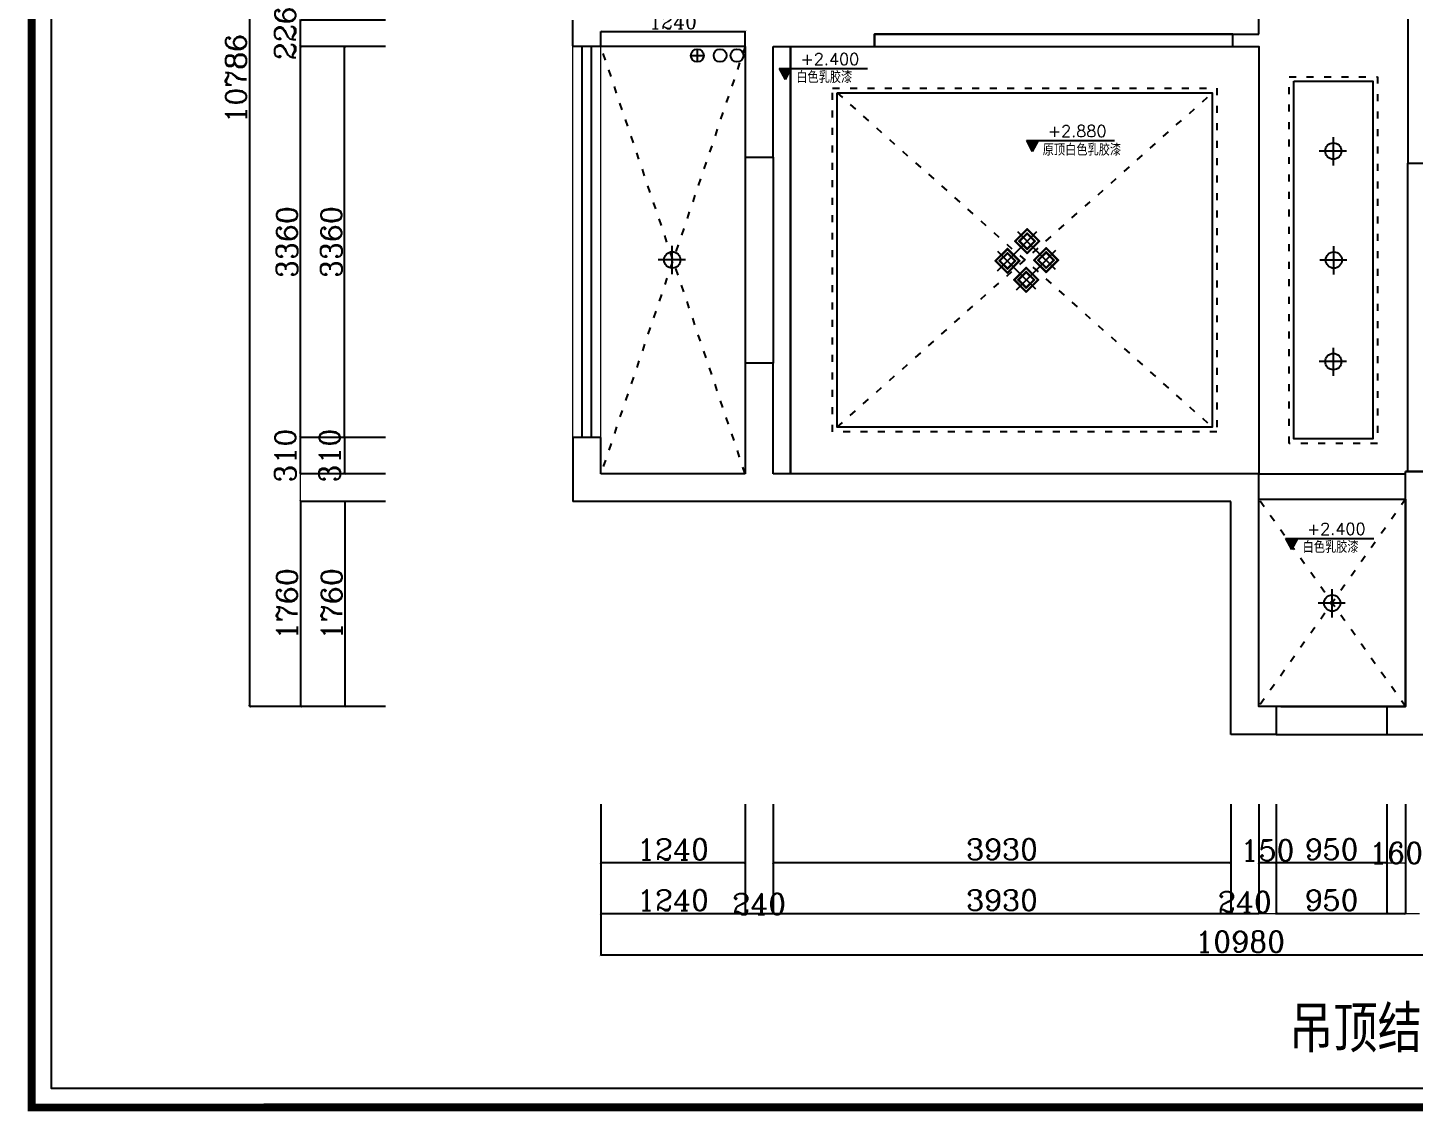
# Model space of a CAD drawing. Header units: millimetres. Extents: x 450898 to 533685, y -921830 to -458543.
# Drawn here: x 450901 to 462807, y -912654 to -903346 of the extents above; entities that cross this region are included whole.
import ezdxf

# ---------------------------------------------------------------- set-up
doc = ezdxf.new("R2010")
doc.units = ezdxf.units.MM
doc.header["$MEASUREMENT"] = 0
doc.header["$PDMODE"] = 3
doc.linetypes.add('ACAD_ISO03W100', pattern=[30, 12, -18])
doc.layers.get('0').update_dxf_attribs({"linetype": 'CONTINUOUS'})
doc.layers.get('DEFPOINTS').update_dxf_attribs({"linetype": 'CONTINUOUS'})
for name, color, linetype in [('0-ELV-01-细实线', 1, 'CONTINUOUS'), ('8', 8, 'CONTINUOUS'), ('FIXTURE', 2, 'CONTINUOUS'), ('TOP', 7, 'CONTINUOUS'), ('txt', 7, 'CONTINUOUS'), ('墙线', 5, 'CONTINUOUS'), ('家具', 7, 'CONTINUOUS')]:
    doc.layers.add(name, color=color, linetype=linetype)
doc.layers.add('门窗', color=4, linetype='CONTINUOUS', lineweight=13)
doc.layers.add('（2）0.25线', color=7, linetype='CONTINUOUS', lineweight=25)
doc.styles.add('HZXY', font='complex.shx', dxfattribs={"bigfont": 'HZXY.shx'})
doc.styles.get("Standard").update_dxf_attribs({"font": 'complex.shx', "bigfont": 'hzxy.shx'})
doc.dimstyles.new('LMDIM40', dxfattribs={"dimtxt": 80, "dimasz": 20, "dimexe": 0, "dimexo": 0, "dimgap": 25, "dimtad": 1, "dimdec": 0, "dimzin": 0, "dimdsep": 46, "dimtxsty": 'Standard', "dimblk1": 'DOT', "dimblk2": 'DOT', "dimsah": 1, "dimcen": 0, "dimclrd": 2, "dimclre": 2, "dimclrt": 2, "dimadec": 0, "dimazin": 0, "dimtfac": 1, "dimtdec": 0, "dimtmove": 2, "dimatfit": 3, "dimldrblk": 'DOT', "dimfxl": 0, "dimtolj": 1, "dimtzin": 0, "dimarcsym": 0})

# ---------------------------------------------------------------- blocks, each defined once
blk = doc.blocks.new('_ArchTick')
at = {"color": 0, "linetype": 'ByBlock', "const_width": 0.15}
blk.add_lwpolyline([(-0.5, -0.5), (0.5, 0.5)], dxfattribs=at)
blk = doc.blocks.new('*D632')
at = {"layer": 'DEFPOINTS', "color": 0}
for p in [(453622, -903507), (453974, -903507), (453974, -906867)]:
    blk.add_point(p, dxfattribs=at)
at = {"layer": '门窗', "color": 2, "lineweight": -2}
for p, q in [((453974, -903507), (453622, -903507)), ((453622, -906867), (453622, -903507)), ((453974, -906867), (453622, -906867))]:
    blk.add_line(p, q, dxfattribs=at)
at = {"layer": '门窗', "color": 2, "lineweight": -2, "xscale": 20, "yscale": 20, "zscale": 20}
for p, rotation in [((453622, -903507), 90), ((453622, -906867), 270)]:
    blk.add_blockref('_ArchTick', p, dxfattribs=dict(at, rotation=rotation))
at = {"layer": '门窗', "color": 2, "insert": (453507, -905187), "char_height": 180, "attachment_point": 5, "rotation": 90}
blk.add_mtext('\\A1;3360', dxfattribs=at)
blk = doc.blocks.new('_DOT')
at = {"color": 0, "linetype": 'ByBlock'}
blk.add_line((-0.5, 0), (-1, 0), dxfattribs=at)
at = {"color": 0, "linetype": 'ByBlock', "const_width": 0.5}
blk.add_lwpolyline([(-0.25, 0, 1), (0.25, 0, 1)], format="xyb", close=True, dxfattribs=at)
blk = doc.blocks.new('DOT')
at = {"color": 0, "linetype": 'ByBlock'}
blk.add_line((-0.35, 0), (-1, 0), dxfattribs=at)
at = {"color": 0, "linetype": 'ByBlock', "const_width": 0.35}
blk.add_lwpolyline([(-0.175, 0, 1), (0.175, 0, 1)], format="xyb", close=True, dxfattribs=at)
blk = doc.blocks.new('*D638')
at = {"layer": 'DEFPOINTS', "color": 0}
for p in [(453242, -906867), (453974, -906867), (453974, -907177)]:
    blk.add_point(p, dxfattribs=at)
at = {"layer": '门窗', "color": 2, "lineweight": -2}
for p, q in [((453974, -906867), (453242, -906867)), ((453242, -907177), (453242, -906867)), ((453974, -907177), (453242, -907177))]:
    blk.add_line(p, q, dxfattribs=at)
at = {"layer": '门窗', "color": 2, "lineweight": -2, "xscale": 20, "yscale": 20, "zscale": 20}
for p, rotation in [((453242, -906867), 90), ((453242, -907177), 270)]:
    blk.add_blockref('_ArchTick', p, dxfattribs=dict(at, rotation=rotation))
at = {"layer": '门窗', "color": 2, "insert": (453114, -907022), "char_height": 180, "attachment_point": 5, "rotation": 90}
blk.add_mtext('\\A1;310', dxfattribs=at)
blk = doc.blocks.new('*D639')
at = {"layer": 'DEFPOINTS', "color": 0}
for p in [(453242, -903507), (453974, -903507), (453974, -906867)]:
    blk.add_point(p, dxfattribs=at)
at = {"layer": '门窗', "color": 2, "lineweight": -2}
for p, q in [((453974, -903507), (453242, -903507)), ((453242, -906867), (453242, -903507)), ((453974, -906867), (453242, -906867))]:
    blk.add_line(p, q, dxfattribs=at)
at = {"layer": '门窗', "color": 2, "lineweight": -2, "xscale": 20, "yscale": 20, "zscale": 20}
for p, rotation in [((453242, -903507), 90), ((453242, -906867), 270)]:
    blk.add_blockref('_ArchTick', p, dxfattribs=dict(at, rotation=rotation))
at = {"layer": '门窗', "color": 2, "insert": (453127, -905187), "char_height": 180, "attachment_point": 5, "rotation": 90}
blk.add_mtext('\\A1;3360', dxfattribs=at)
blk = doc.blocks.new('*D640')
at = {"layer": 'DEFPOINTS', "color": 0}
for p in [(453242, -903281), (453974, -903281), (453974, -903507)]:
    blk.add_point(p, dxfattribs=at)
at = {"layer": '门窗', "color": 2, "lineweight": -2}
for p, q in [((453974, -903281), (453242, -903281)), ((453242, -903507), (453242, -903281)), ((453974, -903507), (453242, -903507))]:
    blk.add_line(p, q, dxfattribs=at)
at = {"layer": '门窗', "color": 2, "lineweight": -2, "xscale": 20, "yscale": 20, "zscale": 20}
for p, rotation in [((453242, -903281), 90), ((453242, -903507), 270)]:
    blk.add_blockref('_ArchTick', p, dxfattribs=dict(at, rotation=rotation))
at = {"layer": '门窗', "color": 2, "insert": (453114, -903394), "char_height": 180, "attachment_point": 5, "rotation": 90}
blk.add_mtext('\\A1;226', dxfattribs=at)
blk = doc.blocks.new('*D644')
at = {"layer": 'DEFPOINTS', "color": 0}
for p in [(453974, -907417), (453625, -909177), (453974, -909177)]:
    blk.add_point(p, dxfattribs=at)
at = {"layer": '门窗', "color": 2, "lineweight": -2}
for p, q in [((453974, -907417), (453625, -907417)), ((453625, -907417), (453625, -909177)), ((453974, -909177), (453625, -909177))]:
    blk.add_line(p, q, dxfattribs=at)
at = {"layer": '门窗', "color": 2, "lineweight": -2, "xscale": 20, "yscale": 20, "zscale": 20}
for p, rotation in [((453625, -907417), 90), ((453625, -909177), 270)]:
    blk.add_blockref('_ArchTick', p, dxfattribs=dict(at, rotation=rotation))
at = {"layer": '门窗', "color": 2, "insert": (453510, -908297), "char_height": 180, "attachment_point": 5, "rotation": 90}
blk.add_mtext('\\A1;1760', dxfattribs=at)
blk = doc.blocks.new('*D645')
at = {"layer": 'DEFPOINTS', "color": 0}
for p in [(453974, -907417), (453242, -909177), (453974, -909177)]:
    blk.add_point(p, dxfattribs=at)
at = {"layer": '门窗', "color": 2, "lineweight": -2}
for p, q in [((453974, -907417), (453242, -907417)), ((453242, -907417), (453242, -909177)), ((453974, -909177), (453242, -909177))]:
    blk.add_line(p, q, dxfattribs=at)
at = {"layer": '门窗', "color": 2, "lineweight": -2, "xscale": 20, "yscale": 20, "zscale": 20}
for p, rotation in [((453242, -907417), 90), ((453242, -909177), 270)]:
    blk.add_blockref('_ArchTick', p, dxfattribs=dict(at, rotation=rotation))
at = {"layer": '门窗', "color": 2, "insert": (453127, -908297), "char_height": 180, "attachment_point": 5, "rotation": 90}
blk.add_mtext('\\A1;1760', dxfattribs=at)
blk = doc.blocks.new('*D646')
at = {"layer": 'DEFPOINTS', "color": 0}
for p in [(453974, -906867), (453622, -907177), (453974, -907177)]:
    blk.add_point(p, dxfattribs=at)
at = {"layer": '门窗', "color": 2, "lineweight": -2}
for p, q in [((453974, -906867), (453622, -906867)), ((453622, -906867), (453622, -907177)), ((453974, -907177), (453622, -907177))]:
    blk.add_line(p, q, dxfattribs=at)
at = {"layer": '门窗', "color": 2, "lineweight": -2, "xscale": 20, "yscale": 20, "zscale": 20}
for p, rotation in [((453622, -906867), 90), ((453622, -907177), 270)]:
    blk.add_blockref('_ArchTick', p, dxfattribs=dict(at, rotation=rotation))
at = {"layer": '门窗', "color": 2, "insert": (453495, -907022), "char_height": 180, "attachment_point": 5, "rotation": 90}
blk.add_mtext('\\A1;310', dxfattribs=at)
blk = doc.blocks.new('*D647')
at = {"layer": 'DEFPOINTS', "color": 0}
for p in [(453974, -898391), (452804, -909177), (453974, -909177)]:
    blk.add_point(p, dxfattribs=at)
at = {"layer": '门窗', "color": 2, "lineweight": -2}
for p, q in [((453974, -898391), (452804, -898391)), ((452804, -898391), (452804, -909177)), ((453974, -909177), (452804, -909177))]:
    blk.add_line(p, q, dxfattribs=at)
at = {"layer": '门窗', "color": 2, "lineweight": -2, "xscale": 20, "yscale": 20, "zscale": 20}
for p, rotation in [((452804, -898391), 90), ((452804, -909177), 270)]:
    blk.add_blockref('_ArchTick', p, dxfattribs=dict(at, rotation=rotation))
at = {"layer": '门窗', "color": 2, "insert": (452689, -903784), "char_height": 180, "attachment_point": 5, "rotation": 90}
blk.add_mtext('\\A1;10786', dxfattribs=at)
blk = doc.blocks.new('*D648')
at = {"layer": 'DEFPOINTS', "color": 0}
for p in [(455822, -910015), (457062, -910015), (457062, -910518)]:
    blk.add_point(p, dxfattribs=at)
at = {"layer": '门窗', "color": 2, "lineweight": -2}
for p, q in [((455822, -910015), (455822, -910518)), ((457062, -910015), (457062, -910518)), ((455822, -910518), (457062, -910518))]:
    blk.add_line(p, q, dxfattribs=at)
at = {"layer": '门窗', "color": 2, "lineweight": -2, "xscale": 20, "yscale": 20, "zscale": 20, "rotation": 180}
blk.add_blockref('_ArchTick', (455822, -910518), dxfattribs=at)
at = {"layer": '门窗', "color": 2, "lineweight": -2, "xscale": 20, "yscale": 20, "zscale": 20}
blk.add_blockref('_ArchTick', (457062, -910518), dxfattribs=at)
at = {"layer": '门窗', "color": 2, "insert": (456442, -910403), "char_height": 180, "attachment_point": 5}
blk.add_mtext('\\A1;1240', dxfattribs=at)
blk = doc.blocks.new('*D649')
at = {"layer": 'DEFPOINTS', "color": 0}
for p in [(457302, -910015), (461232, -910015), (461232, -910518)]:
    blk.add_point(p, dxfattribs=at)
at = {"layer": '门窗', "color": 2, "lineweight": -2}
for p, q in [((457302, -910015), (457302, -910518)), ((461232, -910015), (461232, -910518)), ((457302, -910518), (461232, -910518))]:
    blk.add_line(p, q, dxfattribs=at)
at = {"layer": '门窗', "color": 2, "lineweight": -2, "xscale": 20, "yscale": 20, "zscale": 20, "rotation": 180}
blk.add_blockref('_ArchTick', (457302, -910518), dxfattribs=at)
at = {"layer": '门窗', "color": 2, "lineweight": -2, "xscale": 20, "yscale": 20, "zscale": 20}
blk.add_blockref('_ArchTick', (461232, -910518), dxfattribs=at)
at = {"layer": '门窗', "color": 2, "insert": (459267, -910403), "char_height": 180, "attachment_point": 5}
blk.add_mtext('\\A1;3930', dxfattribs=at)
blk = doc.blocks.new('*D650')
at = {"layer": 'DEFPOINTS', "color": 0}
for p in [(461472, -910015), (461622, -910015), (461622, -910518)]:
    blk.add_point(p, dxfattribs=at)
at = {"layer": '门窗', "color": 2, "lineweight": -2}
for p, q in [((461472, -910015), (461472, -910518)), ((461622, -910015), (461622, -910518)), ((461472, -910518), (461622, -910518))]:
    blk.add_line(p, q, dxfattribs=at)
at = {"layer": '门窗', "color": 2, "lineweight": -2, "xscale": 20, "yscale": 20, "zscale": 20, "rotation": 180}
blk.add_blockref('_ArchTick', (461472, -910518), dxfattribs=at)
at = {"layer": '门窗', "color": 2, "lineweight": -2, "xscale": 20, "yscale": 20, "zscale": 20}
blk.add_blockref('_ArchTick', (461622, -910518), dxfattribs=at)
at = {"layer": '门窗', "color": 2, "insert": (461547, -910411), "char_height": 180, "attachment_point": 5}
blk.add_mtext('\\A1;150', dxfattribs=at)
blk = doc.blocks.new('*D651')
at = {"layer": 'DEFPOINTS', "color": 0}
for p in [(461622, -910015), (462572, -910015), (462572, -910518)]:
    blk.add_point(p, dxfattribs=at)
at = {"layer": '门窗', "color": 2, "lineweight": -2}
for p, q in [((461622, -910015), (461622, -910518)), ((462572, -910015), (462572, -910518)), ((461622, -910518), (462572, -910518))]:
    blk.add_line(p, q, dxfattribs=at)
at = {"layer": '门窗', "color": 2, "lineweight": -2, "xscale": 20, "yscale": 20, "zscale": 20, "rotation": 180}
blk.add_blockref('_ArchTick', (461622, -910518), dxfattribs=at)
at = {"layer": '门窗', "color": 2, "lineweight": -2, "xscale": 20, "yscale": 20, "zscale": 20}
blk.add_blockref('_ArchTick', (462572, -910518), dxfattribs=at)
at = {"layer": '门窗', "color": 2, "insert": (462097, -910403), "char_height": 180, "attachment_point": 5}
blk.add_mtext('\\A1;950', dxfattribs=at)
blk = doc.blocks.new('*D656')
at = {"layer": 'DEFPOINTS', "color": 0}
for p in [(455822, -910015), (457062, -910015), (457062, -910955)]:
    blk.add_point(p, dxfattribs=at)
at = {"layer": '门窗', "color": 2, "lineweight": -2}
for p, q in [((455822, -910015), (455822, -910955)), ((457062, -910015), (457062, -910955)), ((455822, -910955), (457062, -910955))]:
    blk.add_line(p, q, dxfattribs=at)
at = {"layer": '门窗', "color": 2, "lineweight": -2, "xscale": 20, "yscale": 20, "zscale": 20, "rotation": 180}
blk.add_blockref('_ArchTick', (455822, -910955), dxfattribs=at)
at = {"layer": '门窗', "color": 2, "lineweight": -2, "xscale": 20, "yscale": 20, "zscale": 20}
blk.add_blockref('_ArchTick', (457062, -910955), dxfattribs=at)
at = {"layer": '门窗', "color": 2, "insert": (456442, -910840), "char_height": 180, "attachment_point": 5}
blk.add_mtext('\\A1;1240', dxfattribs=at)
blk = doc.blocks.new('*D657')
at = {"layer": 'DEFPOINTS', "color": 0}
for p in [(457062, -910015), (457302, -910015), (457302, -910955)]:
    blk.add_point(p, dxfattribs=at)
at = {"layer": '门窗', "color": 2, "lineweight": -2}
for p, q in [((457062, -910015), (457062, -910955)), ((457302, -910015), (457302, -910955)), ((457062, -910955), (457302, -910955))]:
    blk.add_line(p, q, dxfattribs=at)
at = {"layer": '门窗', "color": 2, "lineweight": -2, "xscale": 20, "yscale": 20, "zscale": 20, "rotation": 180}
blk.add_blockref('_ArchTick', (457062, -910955), dxfattribs=at)
at = {"layer": '门窗', "color": 2, "lineweight": -2, "xscale": 20, "yscale": 20, "zscale": 20}
blk.add_blockref('_ArchTick', (457302, -910955), dxfattribs=at)
at = {"layer": '门窗', "color": 2, "insert": (457182, -910872), "char_height": 180, "attachment_point": 5}
blk.add_mtext('\\A1;240', dxfattribs=at)
blk = doc.blocks.new('*D658')
at = {"layer": 'DEFPOINTS', "color": 0}
for p in [(457302, -910015), (461232, -910015), (461232, -910955)]:
    blk.add_point(p, dxfattribs=at)
at = {"layer": '门窗', "color": 2, "lineweight": -2}
for p, q in [((457302, -910015), (457302, -910955)), ((461232, -910015), (461232, -910955)), ((457302, -910955), (461232, -910955))]:
    blk.add_line(p, q, dxfattribs=at)
at = {"layer": '门窗', "color": 2, "lineweight": -2, "xscale": 20, "yscale": 20, "zscale": 20, "rotation": 180}
blk.add_blockref('_ArchTick', (457302, -910955), dxfattribs=at)
at = {"layer": '门窗', "color": 2, "lineweight": -2, "xscale": 20, "yscale": 20, "zscale": 20}
blk.add_blockref('_ArchTick', (461232, -910955), dxfattribs=at)
at = {"layer": '门窗', "color": 2, "insert": (459267, -910840), "char_height": 180, "attachment_point": 5}
blk.add_mtext('\\A1;3930', dxfattribs=at)
blk = doc.blocks.new('*D659')
at = {"layer": 'DEFPOINTS', "color": 0}
for p in [(461232, -910015), (461472, -910015), (461472, -910955)]:
    blk.add_point(p, dxfattribs=at)
at = {"layer": '门窗', "color": 2, "lineweight": -2}
for p, q in [((461232, -910015), (461232, -910955)), ((461472, -910015), (461472, -910955)), ((461232, -910955), (461472, -910955))]:
    blk.add_line(p, q, dxfattribs=at)
at = {"layer": '门窗', "color": 2, "lineweight": -2, "xscale": 20, "yscale": 20, "zscale": 20, "rotation": 180}
blk.add_blockref('_ArchTick', (461232, -910955), dxfattribs=at)
at = {"layer": '门窗', "color": 2, "lineweight": -2, "xscale": 20, "yscale": 20, "zscale": 20}
blk.add_blockref('_ArchTick', (461472, -910955), dxfattribs=at)
at = {"layer": '门窗', "color": 2, "insert": (461352, -910857), "char_height": 180, "attachment_point": 5}
blk.add_mtext('\\A1;240', dxfattribs=at)
blk = doc.blocks.new('*D660')
at = {"layer": 'DEFPOINTS', "color": 0}
for p in [(461622, -910015), (462572, -910015), (462572, -910955)]:
    blk.add_point(p, dxfattribs=at)
at = {"layer": '门窗', "color": 2, "lineweight": -2}
for p, q in [((461622, -910015), (461622, -910955)), ((462572, -910015), (462572, -910955)), ((461622, -910955), (462572, -910955))]:
    blk.add_line(p, q, dxfattribs=at)
at = {"layer": '门窗', "color": 2, "lineweight": -2, "xscale": 20, "yscale": 20, "zscale": 20, "rotation": 180}
blk.add_blockref('_ArchTick', (461622, -910955), dxfattribs=at)
at = {"layer": '门窗', "color": 2, "lineweight": -2, "xscale": 20, "yscale": 20, "zscale": 20}
blk.add_blockref('_ArchTick', (462572, -910955), dxfattribs=at)
at = {"layer": '门窗', "color": 2, "insert": (462097, -910840), "char_height": 180, "attachment_point": 5}
blk.add_mtext('\\A1;950', dxfattribs=at)
blk = doc.blocks.new('*D661')
at = {"layer": 'DEFPOINTS', "color": 0}
for p in [(462572, -910015), (462732, -910015), (462732, -910955)]:
    blk.add_point(p, dxfattribs=at)
at = {"layer": '门窗', "color": 2, "lineweight": -2}
for p, q in [((462572, -910015), (462572, -910955)), ((462732, -910015), (462732, -910955)), ((462572, -910955), (462732, -910955))]:
    blk.add_line(p, q, dxfattribs=at)
at = {"layer": '门窗', "color": 2, "lineweight": -2, "xscale": 20, "yscale": 20, "zscale": 20, "rotation": 180}
blk.add_blockref('_ArchTick', (462572, -910955), dxfattribs=at)
at = {"layer": '门窗', "color": 2, "lineweight": -2, "xscale": 20, "yscale": 20, "zscale": 20}
blk.add_blockref('_ArchTick', (462732, -910955), dxfattribs=at)
at = {"layer": '门窗', "color": 2, "insert": (462652, -910435), "char_height": 180, "attachment_point": 5}
blk.add_mtext('\\A1;160', dxfattribs=at)
blk = doc.blocks.new('*D667')
at = {"layer": 'DEFPOINTS', "color": 0}
for p in [(455822, -910015), (466802, -910015), (466802, -911311)]:
    blk.add_point(p, dxfattribs=at)
at = {"layer": '门窗', "color": 2, "lineweight": -2}
for p, q in [((455822, -910015), (455822, -911311)), ((466802, -910015), (466802, -911311)), ((455822, -911311), (466802, -911311))]:
    blk.add_line(p, q, dxfattribs=at)
at = {"layer": '门窗', "color": 2, "lineweight": -2, "xscale": 20, "yscale": 20, "zscale": 20, "rotation": 180}
blk.add_blockref('_ArchTick', (455822, -911311), dxfattribs=at)
at = {"layer": '门窗', "color": 2, "lineweight": -2, "xscale": 20, "yscale": 20, "zscale": 20}
blk.add_blockref('_ArchTick', (466802, -911311), dxfattribs=at)
at = {"layer": '门窗', "color": 2, "insert": (461312, -911196), "char_height": 180, "attachment_point": 5}
blk.add_mtext('\\A1;10980', dxfattribs=at)
blk = doc.blocks.new('TRYR')
at = {"const_width": 73}
blk.add_lwpolyline([(501239, -866833), (527605, -866831), (527605, -847696), (501239, -847697)], close=True, dxfattribs=at)
at = {"color": 4}
blk.add_lwpolyline([(501422, -847892), (501422, -866653), (523535, -866652), (523535, -847891)], close=True, dxfattribs=at)
blk = doc.blocks.new('*D596')
at = {"layer": 'DEFPOINTS', "color": 0}
for p in [(457062, -903380), (455822, -903507), (457062, -903507)]:
    blk.add_point(p, dxfattribs=at)
at = {"layer": '门窗', "color": 2, "lineweight": -2}
for p, q in [((455822, -903507), (455822, -903380)), ((455822, -903380), (457062, -903380)), ((457062, -903507), (457062, -903380))]:
    blk.add_line(p, q, dxfattribs=at)
at = {"layer": '门窗', "color": 2, "lineweight": -2, "xscale": 20, "yscale": 20, "zscale": 20, "rotation": 180}
blk.add_blockref('_ArchTick', (455822, -903380), dxfattribs=at)
at = {"layer": '门窗', "color": 2, "lineweight": -2, "xscale": 20, "yscale": 20, "zscale": 20}
blk.add_blockref('_ArchTick', (457062, -903380), dxfattribs=at)
at = {"layer": '门窗', "color": 2, "insert": (456442, -903295), "char_height": 120, "attachment_point": 5}
blk.add_mtext('\\A1;1240', dxfattribs=at)
blk = doc.blocks.new('A$C4AE13D6C')
at = {"layer": '（2）0.25线', "color": 2}
for p, q in [((190, 352), (360, 522)), ((357, 356), (195, 519)), ((352, 190), (522, 360)), ((20, 183), (190, 352)), ((187, 187), (25, 349)), ((519, 194), (357, 356)), ((183, 20), (352, 190)), ((350, 25), (187, 187))]:
    blk.add_line(p, q, dxfattribs=at)
at = {"layer": '（2）0.25线', "color": 8}
for points in [[(276, 332), (382, 438), (276, 544), (170, 438)], [(276, 374), (339, 438), (276, 501), (212, 438)], [(106, 162), (212, 268), (106, 374), (0, 268)], [(438, 170), (544, 276), (438, 382), (332, 276)], [(106, 205), (170, 268), (106, 332), (42, 268)], [(438, 212), (501, 276), (438, 339), (374, 276)], [(268, 0), (374, 106), (268, 212), (162, 106)], [(268, 42), (332, 106), (268, 170), (205, 106)]]:
    blk.add_lwpolyline(points, close=True, dxfattribs=at)
at = {"layer": '（2）0.25线', "color": 2}
for points in [[(276, 339), (375, 438), (276, 537), (177, 438)], [(276, 367), (346, 438), (276, 508), (205, 438)], [(106, 169), (205, 268), (106, 367), (7, 268)], [(438, 177), (537, 276), (438, 375), (339, 276)], [(106, 197), (177, 268), (106, 339), (35, 268)], [(438, 205), (508, 276), (438, 346), (367, 276)], [(268, 7), (367, 106), (268, 205), (169, 106)], [(268, 35), (339, 106), (268, 177), (197, 106)]]:
    blk.add_lwpolyline(points, close=True, dxfattribs=at)
blk = doc.blocks.new('afefqer')
blk.add_hatch(color=256).paths.add_polyline_path([(293046, -79425), (293097, -79331), (292996, -79331)])
for p, q in [((292996, -79331), (293753, -79331)), ((292996, -79331), (293046, -79425)), ((293097, -79331), (293046, -79425))]:
    blk.add_line(p, q)

msp = doc.modelspace()

# ---------------------------------------------------------------- linework, layer by layer
at = {"layer": '0-ELV-01-细实线', "linetype": 'ACAD_ISO03W100', "ltscale": 5}
for p, q in [((461472.1, -903506.7), (461472.1, -907176.7)), ((461472.1, -907176.7), (462732.1, -907176.7))]:
    msp.add_line(p, q, dxfattribs=at)
at = {"layer": '8', "linetype": 'ACAD_ISO03W100', "ltscale": 5}
for p, q in [((457062.1, -903506.7), (455822.1, -907176.7)), ((457062.1, -907176.7), (455822.1, -903506.7)), ((457852.1, -903906.7), (461072.1, -906776.7)), ((457852.1, -906776.7), (461072.1, -903906.7)), ((462732.1, -907396.7), (461472.1, -909176.7)), ((462732.1, -909176.7), (461472.1, -907396.7))]:
    msp.add_line(p, q, dxfattribs=at)
for points in [[(461732.1, -903766.7), (462492.1, -903766.7), (462492.1, -906916.7), (461732.1, -906916.7)], [(457812.1, -903866.7), (461112.1, -903866.7), (461112.1, -906816.7), (457812.1, -906816.7)]]:
    msp.add_lwpolyline(points, close=True, dxfattribs=at)
at = {"layer": 'DEFPOINTS', "color": 44}
for p, q in [((462749.3, -904510.7), (462749.3, -907156.7)), ((461472.1, -907176.7), (462729.3, -907176.7))]:
    msp.add_line(p, q, dxfattribs=at)
for points in [[(457452.1, -903506.7), (461472.1, -903506.7), (461472.1, -907176.7), (457452.1, -907176.7)], [(461772.1, -903806.7), (462452.1, -903806.7), (462452.1, -906876.7), (461772.1, -906876.7)], [(457852.1, -903906.7), (461072.1, -903906.7), (461072.1, -906776.7), (457852.1, -906776.7)], [(461472.1, -907396.7), (462732.1, -907396.7), (462732.1, -909176.7), (461472.1, -909176.7)]]:
    msp.add_lwpolyline(points, close=True, dxfattribs=at)
at = {"layer": 'FIXTURE', "color": 51}
for p, q in [((462102.2, -908411.6), (462102.2, -908168.4)), ((462214.8, -908288.2), (461981.2, -908288.2))]:
    msp.add_line(p, q, dxfattribs=at)
msp.add_circle((462102.2, -908288.2), 69.9, dxfattribs=at)
at = {"layer": 'txt'}
for p, q in [((455662.1, -906866.7), (455662.1, -903506.7)), ((455742.1, -906866.7), (455742.1, -903506.7)), ((456650.6, -903529.6), (456650.6, -903639.6)), ((456595.6, -903584.6), (456705.6, -903584.6))]:
    msp.add_line(p, q, dxfattribs=at)
for centre in [(456650.6, -903584.6), (456846.5, -903584.6), (456991, -903584.6)]:
    msp.add_circle(centre, 55, dxfattribs=at)
at = {"layer": '墙线'}
for p, q in [((462752.1, -902800.7), (462752.1, -904510.7)), ((455582.1, -903501.2), (455582.1, -903280.7)), ((461472.1, -903400.7), (461472.1, -903180.7)), ((458172.1, -903506.7), (458172.1, -903400.7)), ((458172.1, -903400.7), (461472.1, -903400.7)), ((455822.1, -903506.7), (455582.1, -903506.7)), ((457062.1, -903506.7), (455822.1, -903506.7)), ((457062.1, -903506.7), (457062.1, -904456.7)), ((457302.1, -904456.7), (457302.1, -903506.7)), ((457302.1, -903506.7), (458172.1, -903506.7)), ((457062.1, -904456.7), (457302.1, -904456.7)), ((462752.1, -904510.7), (466302.1, -904510.7)), ((457302.1, -906226.7), (457062.1, -906226.7)), ((457062.1, -906226.7), (457062.1, -907176.7)), ((457302.1, -907176.7), (457302.1, -906226.7)), ((455822.1, -906866.7), (455582.1, -906866.7)), ((455582.1, -906866.7), (455582.1, -907416.7)), ((455822.1, -907176.7), (455822.1, -906866.7)), ((457062.1, -907176.7), (455822.1, -907176.7)), ((461472.1, -907176.7), (457302.1, -907176.7)), ((461472.1, -909176.7), (461472.1, -907176.7)), ((462732.1, -909176.7), (462732.1, -907156.7)), ((462732.1, -907156.7), (462952.1, -907156.7)), ((463541.2, -907156.7), (462732.1, -907156.7)), ((457302.1, -907416.7), (455582.1, -907416.7)), ((461232.1, -907416.7), (457302.1, -907416.7)), ((461232.1, -909416.7), (461232.1, -907416.7)), ((461622.1, -909176.7), (461472.1, -909176.7)), ((461622.1, -909176.7), (461622.1, -909416.7)), ((462572.1, -909176.7), (462572.1, -909416.7)), ((462572.1, -909176.7), (462732.1, -909176.7)), ((461622.1, -909416.7), (461232.1, -909416.7)), ((462572.1, -909416.7), (467042.1, -909416.7))]:
    msp.add_line(p, q, dxfattribs=at)
at = {"layer": '家具', "color": 250}
for p, q in [((457452.1, -903506.7), (457452.1, -907176.7)), ((457062.1, -904456.7), (457062.1, -906226.7)), ((457302.1, -904456.7), (457302.1, -906226.7)), ((461662.1, -909176.7), (462572.1, -909176.7)), ((461622.1, -909416.7), (462572.1, -909416.7))]:
    msp.add_line(p, q, dxfattribs=at)
at = {"layer": '门窗'}
for p, q in [((455582.1, -906866.7), (455582.1, -903501.2)), ((455822.1, -906866.7), (455822.1, -903506.7))]:
    msp.add_line(p, q, dxfattribs=at)
at = {"layer": '门窗', "color": 2}
for p, q in [((453974.2, -907176.7), (453241.8, -907176.7)), ((453241.8, -907176.7), (453241.8, -907416.7)), ((453974.2, -907416.7), (453241.8, -907416.7)), ((461472.1, -910015.2), (461472.1, -910955.4)), ((461622.1, -910015.2), (461622.1, -910955.4)), ((462732.1, -910015.2), (462732.1, -910955.4)), ((462572.1, -910518.4), (462732.1, -910518.4)), ((461472.1, -910955.4), (461622.1, -910955.4)), ((462732.1, -910955.4), (462852.1, -910955.4))]:
    msp.add_line(p, q, dxfattribs=at)
at = {"layer": '（2）0.25线', "color": 2}
for p, q in [((462112.1, -904529), (462112.1, -904285.8)), ((462224.8, -904405.6), (461991.1, -904405.6)), ((456435.7, -905464.2), (456435.7, -905221)), ((462116.3, -905465.1), (462116.3, -905221.9)), ((456548.3, -905340.8), (456314.7, -905340.8)), ((462228.9, -905341.7), (461995.3, -905341.7)), ((462112.1, -906337.7), (462112.1, -906094.5)), ((462224.8, -906214.3), (461991.1, -906214.3))]:
    msp.add_line(p, q, dxfattribs=at)
msp.add_lwpolyline([(458172.1, -903506.7), (461249.3, -903506.7), (461249.3, -903400.7), (458172.1, -903400.7), (458172.1, -903506.7)], dxfattribs=at)
for centre in [(462112.1, -904405.6), (456435.7, -905340.8), (462116.3, -905341.7), (462112.1, -906214.3)]:
    msp.add_circle(centre, 69.9, dxfattribs=at)

# ---------------------------------------------------------------- block references
at = {"color": 1}
for p in [(164357.9, -824365.8), (166481.2, -824984.4), (168705.9, -828401.9)]:
    msp.add_blockref('afefqer', p, dxfattribs=at)
at = {"layer": 'TOP', "xscale": 0.9156765649033163, "yscale": 0.9156765649033163, "zscale": 0.9156765649033163}
msp.add_blockref('TRYR', (-8038, -118881.6), dxfattribs=at)
at = {"layer": 'TOP'}
msp.add_blockref('A$C4AE13D6C', (459207.1, -905617.6), dxfattribs=at)
at = {"layer": '门窗', "color": 2, "xscale": 20, "yscale": 20, "zscale": 20}
for p, rotation in [((453241.8, -907176.7), 90), ((453241.8, -907416.7), 270), ((462572.1, -910518.4), 180), ((461472.1, -910955.4), 180), ((462732.1, -910955.4), 180)]:
    msp.add_blockref('_ArchTick', p, dxfattribs=dict(at, rotation=rotation))
for p in [(462732.1, -910518.4), (461622.1, -910955.4)]:
    msp.add_blockref('_ArchTick', p, dxfattribs=at)

# ---------------------------------------------------------------- texts
at = {"style": 'HZXY'}
for s, p in [(' +2.400', (457468.3, -903665.9)), ('白色乳胶漆', (457500, -903821.3)), (' +2.880', (459591.6, -904284.6)), ('原顶白色乳胶漆', (459616.4, -904444.8)), (' +2.400', (461816.3, -907702.1)), ('白色乳胶漆', (461848, -907857.4))]:
    msp.add_text(s, height=101.25, dxfattribs=at).set_placement(p)
at = {"layer": 'TOP', "insert": (461732.5, -911746.9), "char_height": 237.658, "width": 11102.991, "attachment_point": 1}
msp.add_mtext('{\\H1.683x;吊顶结构图}', dxfattribs=at)

# ---------------------------------------------------------------- dimensions: what is measured, and where the dimension line sits
at = {"layer": '门窗'}
for base, p1, p2, angle, picture, middle in [((452804.4, -909176.7), (453974.2, -898390.7), (453974.2, -909176.7), 90, '*D647', (452689.4, -903783.7)), ((453241.8, -903280.7), (453974.2, -903506.7), (453974.2, -903280.7), 90, '*D640', (453114.3, -903393.7)), ((453241.8, -903506.7), (453974.2, -906866.7), (453974.2, -903506.7), 90, '*D639', (453126.8, -905186.7)), ((453622.3, -903506.7), (453974.2, -906866.7), (453974.2, -903506.7), 270, '*D632', (453507.3, -905186.7)), ((453241.8, -906866.7), (453974.2, -907176.7), (453974.2, -906866.7), 90, '*D638', (453114.3, -907021.7)), ((453622.3, -907176.7), (453974.2, -906866.7), (453974.2, -907176.7), 90, '*D646', (453494.8, -907021.7)), ((453241.8, -909176.7), (453974.2, -907416.7), (453974.2, -909176.7), 90, '*D645', (453126.8, -908296.7)), ((453625.2, -909176.7), (453974.2, -907416.7), (453974.2, -909176.7), 90, '*D644', (453510.2, -908296.7))]:
    dim = msp.add_linear_dim(base=base, p1=p1, p2=p2, angle=angle, dimstyle='LMDIM40', override={"dimtxt": 180, "dimblk": 'ArchTick', "dimsah": 0, "dimldrblk": 'DOT'}, dxfattribs=at)
    dim.commit()
    dim.dimension.update_dxf_attribs({"geometry": picture, "text_midpoint": middle})
for base, p1, p2, override, picture, middle in [((457062.1, -903380.2), (455822.1, -903506.7), (457062.1, -903506.7), {"dimtxt": 120, "dimblk": 'ArchTick', "dimsah": 0, "dimldrblk": 'DOT'}, '*D596', (456442.1, -903295.2)), ((457062.1, -910518.4), (455822.1, -910015.2), (457062.1, -910015.2), {"dimtxt": 180, "dimblk": 'ArchTick', "dimsah": 0, "dimldrblk": 'DOT'}, '*D648', (456442.1, -910403.4)), ((457062.1, -910955.4), (455822.1, -910015.2), (457062.1, -910015.2), {"dimtxt": 180, "dimblk": 'ArchTick', "dimsah": 0, "dimldrblk": 'DOT'}, '*D656', (456442.1, -910840.4)), ((466802.1, -911310.9), (455822.1, -910015.2), (466802.1, -910015.2), {"dimtxt": 180, "dimblk": 'ArchTick', "dimsah": 0, "dimldrblk": 'DOT'}, '*D667', (461312.1, -911195.9)), ((461232.1, -910518.4), (457302.1, -910015.2), (461232.1, -910015.2), {"dimtxt": 180, "dimblk": 'ArchTick', "dimsah": 0, "dimldrblk": 'DOT'}, '*D649', (459267.1, -910403.4)), ((461232.1, -910955.4), (457302.1, -910015.2), (461232.1, -910015.2), {"dimtxt": 180, "dimblk": 'ArchTick', "dimsah": 0, "dimldrblk": 'DOT'}, '*D658', (459267.1, -910840.4)), ((462572.1, -910518.4), (461622.1, -910015.2), (462572.1, -910015.2), {"dimtxt": 180, "dimblk": 'ArchTick', "dimsah": 0, "dimldrblk": 'DOT'}, '*D651', (462097.1, -910403.4)), ((462572.1, -910955.4), (461622.1, -910015.2), (462572.1, -910015.2), {"dimtxt": 180, "dimblk": 'ArchTick', "dimsah": 0, "dimldrblk": 'DOT'}, '*D660', (462097.1, -910840.4))]:
    dim = msp.add_linear_dim(base=base, p1=p1, p2=p2, dimstyle='LMDIM40', override=override, dxfattribs=at)
    dim.commit()
    dim.dimension.update_dxf_attribs({"geometry": picture, "text_midpoint": middle})
for base, p1, p2, picture, middle in [((457302.1, -910955.4), (457062.1, -910015.2), (457302.1, -910015.2), '*D657', (457182.1, -910872.4)), ((461472.1, -910955.4), (461232.1, -910015.2), (461472.1, -910015.2), '*D659', (461352.1, -910856.6)), ((461622.1, -910518.4), (461472.1, -910015.2), (461622.1, -910015.2), '*D650', (461547.1, -910411.5)), ((462732.1, -910955.4), (462572.1, -910015.2), (462732.1, -910015.2), '*D661', (462652.1, -910435.4))]:
    dim = msp.add_linear_dim(base=base, p1=p1, p2=p2, dimstyle='LMDIM40', override={"dimtxt": 180, "dimblk": 'ArchTick', "dimsah": 0, "dimldrblk": 'DOT'}, dxfattribs=at)
    dim.commit()
    dim.dimension.update_dxf_attribs({"geometry": picture, "text_midpoint": middle, "dimtype": 160})

doc.saveas('drawing.dxf')
